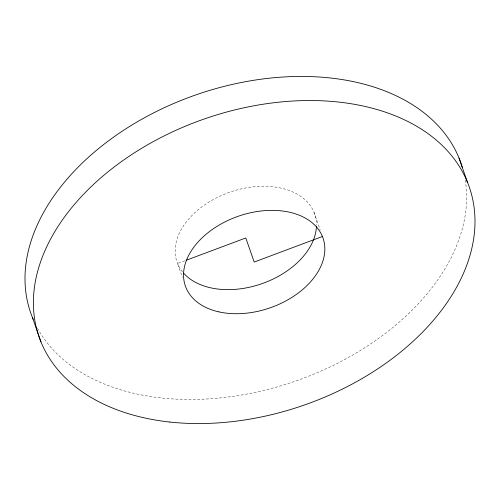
<?xml version="1.0" encoding="UTF-8"?>
<svg xmlns="http://www.w3.org/2000/svg" width="500" height="500" viewBox="0 0 500 500"><rect width="100%" height="100%" fill="white"/><g stroke="black" fill="none" stroke-linecap="round" stroke-linejoin="round"><path stroke-width="0.38" stroke-dasharray="2.5 1.88" d="M184.825 260.788L177.569 263.506L182.4 277.381M314.044 212.4L320.144 229.919M182.587 271.944A72.888 48.487 -19.2 0 1 229.569 192.269A72.888 48.487 -19.2 0 1 316.462 224.9M465.238 180.125A227.781 151.525 -19.2 0 1 295.031 381.262A227.781 151.525 -19.2 0 1 37.5 328.181"/><path stroke-width="0.75" d="M186.281 260.244L245.806 237.956L254.194 262.044L322.431 236.494M459.044 158.1L467.431 182.188M32.569 317.812L40.956 341.9M316.438 226.35A72.888 48.487 -19.2 0 1 262.106 283.619A72.888 48.487 -19.2 0 1 183.588 273.125M33.15 319.219A227.781 151.525 -19.2 0 1 194.425 95.4A227.781 151.525 -19.2 0 1 462.337 167.45M218.912 311.881A72.888 48.487 -19.2 0 0 324.85 248.988A72.888 48.487 -19.2 0 0 218.819 225.263A72.888 48.487 -19.2 0 0 218.912 311.881M169.85 422.044A227.781 151.525 -19.2 0 0 473.088 201.2A227.781 151.525 -19.2 0 0 119.644 162.9A227.781 151.525 -19.2 0 0 169.85 422.044"/></g></svg>
